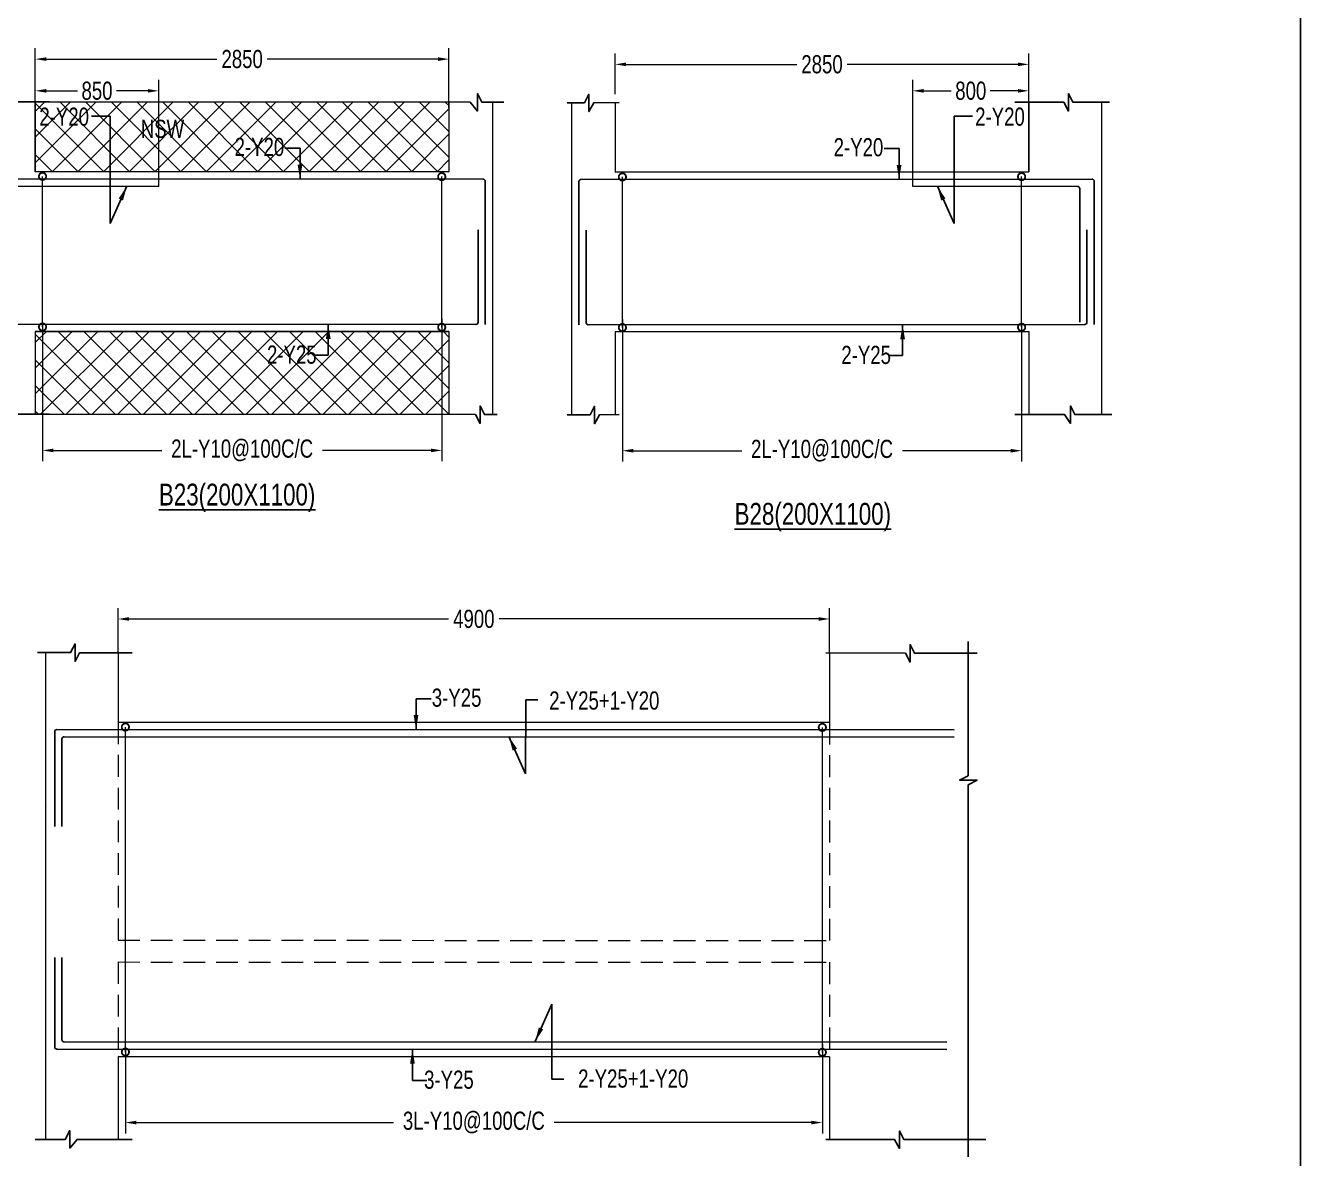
# Model space of a CAD drawing. Header units: millimetres. Extents: x -9667 to 132562, y -132456 to -91255.
# Drawn here: x 16265 to 25043, y -106182 to -98383 of the extents above; entities that cross this region are included whole.
import ezdxf

# ---------------------------------------------------------------- set-up
doc = ezdxf.new("R2010")
doc.units = ezdxf.units.MM
doc.header["$LTSCALE"] = 100
doc.header["$MEASUREMENT"] = 0
doc.linetypes.add('CONTINU', pattern=[0])
doc.linetypes.add('HIDDEN', pattern=[0.375, 0.25, -0.125])
doc.layers.get('Defpoints').update_dxf_attribs({"color": 1, "lineweight": 0})
for name, color, linetype in [('-S-ARROW', 253, 'Continuous'), ('-S-BMNO', 1, 'Continuous'), ('-S-MISC', 8, 'Continuous'), ('-STR-BEAM', 7, 'CONTINU'), ('-STR-REINF', 3, 'Continuous')]:
    doc.layers.add(name, color=color, linetype=linetype)
for name, color, linetype, lineweight in [('-S-STIRRUPS DIM', 6, 'Continuous', 9), ('-S-STIRUP', 11, 'Continuous', 9), ('-S-TEXT', 6, 'Continuous', 0), ('-STR-COLUMN', 5, 'HIDDEN', 13), ('S-COL HATCH', 9, 'Continuous', 0), ('SLAB LINE', 254, 'HIDDEN', 20)]:
    doc.layers.add(name, color=color, linetype=linetype, lineweight=lineweight)
doc.styles.add('BEAM-LS', font='romans.shx', dxfattribs={"width": 0.8})
doc.styles.add('SOBHA', font='swisscl.ttf', dxfattribs={"width": 0.9})
doc.styles.add('sobha.sed', font='swisscl.ttf')
doc.dimstyles.new('S-50', dxfattribs={"dimscale": 50, "dimtxt": 2.5, "dimasz": 2, "dimexe": 0.5, "dimexo": 0.25, "dimgap": 0.25, "dimtad": 0, "dimdec": 0, "dimrnd": 0.0005, "dimzin": 0, "dimdsep": 46, "dimtxsty": 'sobha.sed', "dimblk": 'OBLIQUE', "dimcen": 0.09, "dimclrd": 8, "dimclre": 8, "dimclrt": 6, "dimadec": 0, "dimazin": 0, "dimtfac": 1, "dimtdec": 0, "dimtofl": 0, "dimtmove": 2, "dimatfit": 3, "dimfxl": 0.18, "dimtolj": 1, "dimtzin": 0, "dimlwd": -1, "dimlwe": -1, "dimarcsym": 0})
doc.dimstyles.new('S-DIM50', dxfattribs={"dimscale": 50, "dimtxt": 2.5, "dimasz": 1.5, "dimexe": 1.5, "dimexo": 1, "dimgap": 0.5, "dimtad": 0, "dimdec": 0, "dimzin": 0, "dimdsep": 46, "dimtxsty": 'SOBHA', "dimcen": 0.09, "dimclrd": 256, "dimclre": 256, "dimclrt": 6, "dimadec": 5, "dimazin": 0, "dimtfac": 1, "dimtdec": 0, "dimtofl": 0, "dimtmove": 0, "dimatfit": 3, "dimfxl": 0.18, "dimtolj": 1, "dimtzin": 0, "dimlwd": -1, "dimlwe": -1, "dimarcsym": 0})
doc.dimstyles.new('STIRUP', dxfattribs={"dimscale": 50, "dimtxt": 2.5, "dimasz": 2.2, "dimexe": 0, "dimexo": 0, "dimgap": 0.5, "dimtad": 0, "dimdec": 0, "dimzin": 0, "dimdsep": 46, "dimtxsty": 'BEAM-LS', "dimblk": 'DOTSMALL', "dimcen": 0.09, "dimclrd": 256, "dimclre": 256, "dimclrt": 256, "dimadec": 5, "dimazin": 0, "dimtfac": 1, "dimtdec": 0, "dimtofl": 0, "dimtmove": 0, "dimatfit": 3, "dimldrblk": 'DOTSMALL', "dimfxl": 0, "dimfxlon": 1, "dimtolj": 1, "dimtzin": 0, "dimlwd": -1, "dimlwe": -1, "dimarcsym": 0})

# ---------------------------------------------------------------- blocks, each defined once
blk = doc.blocks.new('_Oblique')
at = {"color": 0, "linetype": 'ByBlock', "lineweight": -2}
blk.add_line((-0.5, -0.5), (0.5, 0.5), dxfattribs=at)
blk = doc.blocks.new('*D52')
at = {"layer": '-S-STIRRUPS DIM', "color": 251, "transparency": 16777216}
for p, q in [((19130.5, -100403.5), (19130.5, -101383.1)), ((16382, -100446.6), (16382, -101383.1)), ((16457, -101308.1), (17203.1, -101308.1)), ((19055.5, -101308.1), (18309.4, -101308.1))]:
    blk.add_line(p, q, dxfattribs=at)
for points in [[(16457, -101295.6), (16457, -101320.6), (16382, -101308.1)], [(19055.5, -101295.6), (19055.5, -101320.6), (19130.5, -101308.1)]]:
    blk.add_solid(points, dxfattribs=at)
at = {"layer": 'Defpoints', "color": 0, "transparency": 16777216}
for p in [(19130.5, -100403.5, 178586.6), (16382, -100446.6, 0), (16382, -101308.1)]:
    blk.add_point(p, dxfattribs=at)
at = {"layer": '-S-STIRRUPS DIM', "color": 6, "transparency": 16777216, "insert": (17756.2, -101308.1), "char_height": 125, "attachment_point": 5, "style": 'sobha.sed'}
blk.add_mtext('\\A1;2L-Y10@100C/C', dxfattribs=at)
blk = doc.blocks.new('_DotSmall')
at = {"color": 0, "linetype": 'ByBlock', "const_width": 0.5}
blk.add_lwpolyline([(-0.0625, 0, 1), (0.0625, 0, 1)], format="xyb", close=True, dxfattribs=at)
blk = doc.blocks.new('*D53')
at = {"layer": '-S-STIRUP', "ltscale": 100, "transparency": 16777216}
blk.add_line((19130.5, -100460.4), (19130.5, -99423.7), dxfattribs=at)
at = {"layer": 'Defpoints', "color": 0, "linetype": 'CONTINU', "ltscale": 100, "transparency": 16777216}
for p in [(19130.5, -99423.7), (19130.5, -99423.7), (19130.5, -100460.4)]:
    blk.add_point(p, dxfattribs=at)
at = {"layer": '-S-STIRUP', "linetype": 'CONTINU', "ltscale": 100, "transparency": 16777216, "xscale": 100, "yscale": 100, "zscale": 100}
for p, rotation in [((19130.5, -99423.7), 90), ((19130.5, -100460.4), 270)]:
    blk.add_blockref('_DotSmall', p, dxfattribs=dict(at, rotation=rotation))
blk = doc.blocks.new('*D54')
at = {"layer": '-S-STIRUP', "ltscale": 100, "transparency": 16777216}
blk.add_line((16382, -100458.4), (16382, -99421.6), dxfattribs=at)
at = {"layer": 'Defpoints', "color": 0, "linetype": 'CONTINU', "ltscale": 100, "transparency": 16777216}
for p in [(16382, -99421.6), (16382, -99421.6), (16382, -100458.4)]:
    blk.add_point(p, dxfattribs=at)
at = {"layer": '-S-STIRUP', "linetype": 'CONTINU', "ltscale": 100, "transparency": 16777216, "xscale": 100, "yscale": 100, "zscale": 100}
for p, rotation in [((16382, -99421.6), 90), ((16382, -100458.4), 270)]:
    blk.add_blockref('_DotSmall', p, dxfattribs=dict(at, rotation=rotation))
blk = doc.blocks.new('*D55')
at = {"layer": '-S-STIRRUPS DIM', "color": 251, "transparency": 16777216}
for p, q in [((16332, -98858.1), (16332, -98539.6)), ((19180.3, -98949.7), (19180.3, -98539.6)), ((16407, -98614.6), (17582.9, -98614.6)), ((19105.3, -98614.6), (17929.5, -98614.6))]:
    blk.add_line(p, q, dxfattribs=at)
for points in [[(16407, -98602.1), (16407, -98627.1), (16332, -98614.6)], [(19105.3, -98602.1), (19105.3, -98627.1), (19180.3, -98614.6)]]:
    blk.add_solid(points, dxfattribs=at)
at = {"layer": 'Defpoints', "color": 0, "transparency": 16777216}
for p in [(16332, -98614.6), (16332, -98858.1, 0), (19180.3, -98949.7, 0)]:
    blk.add_point(p, dxfattribs=at)
at = {"layer": '-S-STIRRUPS DIM', "color": 6, "transparency": 16777216, "insert": (17756.2, -98614.6), "char_height": 125, "attachment_point": 5, "style": 'sobha.sed'}
blk.add_mtext('\\A1;2850', dxfattribs=at)
blk = doc.blocks.new('*D89')
at = {"layer": '-S-STIRRUPS DIM', "color": 251, "transparency": 16777216}
for p, q in [((21751, -105394.4), (21751, -106009.8)), ((16952.6, -105437.6), (16952.6, -106009.8)), ((17027.6, -105934.8), (18798.5, -105934.8)), ((21676, -105934.8), (19905.1, -105934.8))]:
    blk.add_line(p, q, dxfattribs=at)
for points in [[(17027.6, -105922.3), (17027.6, -105947.3), (16952.6, -105934.8)], [(21676, -105922.3), (21676, -105947.3), (21751, -105934.8)]]:
    blk.add_solid(points, dxfattribs=at)
at = {"layer": 'Defpoints', "color": 0, "transparency": 16777216}
for p in [(21751, -105394.4, 178586.6), (16952.6, -105437.6, 0), (16952.6, -105934.8)]:
    blk.add_point(p, dxfattribs=at)
at = {"layer": '-S-STIRRUPS DIM', "color": 6, "transparency": 16777216, "insert": (19351.8, -105934.8), "char_height": 125, "attachment_point": 5, "style": 'sobha.sed'}
blk.add_mtext('\\A1;3L-Y10@100C/C', dxfattribs=at)
blk = doc.blocks.new('*D90')
at = {"layer": '-S-STIRUP', "ltscale": 100, "transparency": 16777216}
blk.add_line((21751, -105451.3), (21751, -103214.6), dxfattribs=at)
at = {"layer": 'Defpoints', "color": 0, "linetype": 'CONTINU', "ltscale": 100, "transparency": 16777216}
for p in [(21751, -103214.6), (21751.1, -103214.6), (21751, -105451.3, 0)]:
    blk.add_point(p, dxfattribs=at)
at = {"layer": '-S-STIRUP', "linetype": 'CONTINU', "ltscale": 100, "transparency": 16777216, "xscale": 100, "yscale": 100, "zscale": 100}
for p, rotation in [((21751, -103214.6), 90), ((21751, -105451.3), 270)]:
    blk.add_blockref('_DotSmall', p, dxfattribs=dict(at, rotation=rotation))
blk = doc.blocks.new('*D91')
at = {"layer": '-S-STIRUP', "ltscale": 100, "transparency": 16777216}
blk.add_line((16952.6, -105449.3), (16952.6, -103212.6), dxfattribs=at)
at = {"layer": 'Defpoints', "color": 0, "linetype": 'CONTINU', "ltscale": 100, "transparency": 16777216}
for p in [(16952.6, -103212.6), (16952.6, -103212.6), (16952.6, -105449.3, 0)]:
    blk.add_point(p, dxfattribs=at)
at = {"layer": '-S-STIRUP', "linetype": 'CONTINU', "ltscale": 100, "transparency": 16777216, "xscale": 100, "yscale": 100, "zscale": 100}
for p, rotation in [((16952.6, -103212.6), 90), ((16952.6, -105449.3), 270)]:
    blk.add_blockref('_DotSmall', p, dxfattribs=dict(at, rotation=rotation))
blk = doc.blocks.new('*D92')
at = {"layer": '-S-STIRRUPS DIM', "color": 251, "transparency": 16777216}
for p, q in [((16902.6, -102700.5), (16902.6, -102393.4)), ((21800.7, -102702.4), (21800.7, -102393.4)), ((16977.6, -102468.4), (19177.5, -102468.4)), ((21725.7, -102468.4), (19525.8, -102468.4))]:
    blk.add_line(p, q, dxfattribs=at)
for points in [[(16977.6, -102455.9), (16977.6, -102480.9), (16902.6, -102468.4)], [(21725.7, -102455.9), (21725.7, -102480.9), (21800.7, -102468.4)]]:
    blk.add_solid(points, dxfattribs=at)
at = {"layer": 'Defpoints', "color": 0, "transparency": 16777216}
for p in [(16902.6, -102468.4), (16902.6, -102700.5, 0), (21800.7, -102702.4, 0)]:
    blk.add_point(p, dxfattribs=at)
at = {"layer": '-S-STIRRUPS DIM', "color": 6, "transparency": 16777216, "insert": (19351.7, -102468.4), "char_height": 125, "attachment_point": 5, "style": 'sobha.sed'}
blk.add_mtext('\\A1;4900', dxfattribs=at)
blk = doc.blocks.new('*D374')
at = {"layer": '-S-STIRRUPS DIM', "color": 251, "transparency": 16777216}
for p, q in [((16332, -99390.7), (16332, -98757.9)), ((17182, -99491.6), (17182, -98757.9)), ((16407, -98832.9), (16622.6, -98832.9)), ((17107, -98832.9), (16891.4, -98832.9))]:
    blk.add_line(p, q, dxfattribs=at)
for points in [[(16407, -98820.4), (16407, -98845.4), (16332, -98832.9)], [(17107, -98820.4), (17107, -98845.4), (17182, -98832.9)]]:
    blk.add_solid(points, dxfattribs=at)
at = {"layer": 'Defpoints', "color": 0, "transparency": 16777216}
for p in [(16332, -98832.9), (16332, -99390.7, 0), (17182, -99491.6, 0)]:
    blk.add_point(p, dxfattribs=at)
at = {"layer": '-S-STIRRUPS DIM', "color": 6, "transparency": 16777216, "insert": (16757, -98832.9), "char_height": 125, "attachment_point": 5, "style": 'sobha.sed'}
blk.add_mtext('\\A1;850', dxfattribs=at)
blk = doc.blocks.new('*D376')
at = {"layer": '-S-STIRRUPS DIM', "color": 251, "transparency": 16777216}
for p, q in [((20374.5, -100405.6), (20374.5, -101385.2)), ((23123, -100448.7), (23123, -101385.2)), ((20449.5, -101310.2), (21195.6, -101310.2)), ((23048, -101310.2), (22301.9, -101310.2))]:
    blk.add_line(p, q, dxfattribs=at)
for points in [[(20449.5, -101297.7), (20449.5, -101322.7), (20374.5, -101310.2)], [(23048, -101297.7), (23048, -101322.7), (23123, -101310.2)]]:
    blk.add_solid(points, dxfattribs=at)
at = {"layer": 'Defpoints', "color": 0, "transparency": 16777216}
for p in [(20374.5, -100405.6, 178586.6), (23123, -100448.7, 0), (23123, -101310.2)]:
    blk.add_point(p, dxfattribs=at)
at = {"layer": '-S-STIRRUPS DIM', "color": 6, "transparency": 16777216, "insert": (21748.8, -101310.2), "char_height": 125, "attachment_point": 5, "style": 'sobha.sed'}
blk.add_mtext('\\A1;2L-Y10@100C/C', dxfattribs=at)
blk = doc.blocks.new('*D379')
at = {"layer": '-S-STIRRUPS DIM', "color": 251, "transparency": 16777216}
for p, q in [((20324.7, -98855.8), (20324.7, -98575.7)), ((23173, -98764.2), (23173, -98575.7)), ((20399.7, -98650.7), (21575.5, -98650.7)), ((23098, -98650.7), (21922.1, -98650.7))]:
    blk.add_line(p, q, dxfattribs=at)
for points in [[(20399.7, -98638.2), (20399.7, -98663.2), (20324.7, -98650.7)], [(23098, -98638.2), (23098, -98663.2), (23173, -98650.7)]]:
    blk.add_solid(points, dxfattribs=at)
at = {"layer": 'Defpoints', "color": 0, "transparency": 16777216}
for p in [(23173, -98650.7), (23173, -98764.2, 0), (20324.7, -98855.8, 0)]:
    blk.add_point(p, dxfattribs=at)
at = {"layer": '-S-STIRRUPS DIM', "color": 6, "transparency": 16777216, "insert": (21748.8, -98650.7), "char_height": 125, "attachment_point": 5, "style": 'sobha.sed'}
blk.add_mtext('\\A1;2850', dxfattribs=at)
blk = doc.blocks.new('*D377')
at = {"layer": '-S-STIRUP', "ltscale": 100, "transparency": 16777216}
blk.add_line((20374.5, -100462.5), (20374.5, -99425.8), dxfattribs=at)
at = {"layer": 'Defpoints', "color": 0, "linetype": 'CONTINU', "ltscale": 100, "transparency": 16777216}
for p in [(20374.5, -99425.8), (20374.5, -99425.8), (20374.5, -100462.5)]:
    blk.add_point(p, dxfattribs=at)
at = {"layer": '-S-STIRUP', "linetype": 'CONTINU', "ltscale": 100, "transparency": 16777216, "xscale": 100, "yscale": 100, "zscale": 100}
for p, rotation in [((20374.5, -99425.8), 90), ((20374.5, -100462.5), 270)]:
    blk.add_blockref('_DotSmall', p, dxfattribs=dict(at, rotation=rotation))
blk = doc.blocks.new('*D378')
at = {"layer": '-S-STIRUP', "ltscale": 100, "transparency": 16777216}
blk.add_line((23123, -100460.4), (23123, -99423.7), dxfattribs=at)
at = {"layer": 'Defpoints', "color": 0, "linetype": 'CONTINU', "ltscale": 100, "transparency": 16777216}
for p in [(23123, -99423.7), (23123, -99423.7), (23123, -100460.4)]:
    blk.add_point(p, dxfattribs=at)
at = {"layer": '-S-STIRUP', "linetype": 'CONTINU', "ltscale": 100, "transparency": 16777216, "xscale": 100, "yscale": 100, "zscale": 100}
for p, rotation in [((23123, -99423.7), 90), ((23123, -100460.4), 270)]:
    blk.add_blockref('_DotSmall', p, dxfattribs=dict(at, rotation=rotation))
blk = doc.blocks.new('*D375')
at = {"layer": '-S-STIRRUPS DIM', "color": 251, "transparency": 16777216}
for p, q in [((22373, -99491.6), (22373, -98757.9)), ((23173, -99390.7), (23173, -98757.9)), ((22448, -98832.9), (22638.6, -98832.9)), ((23098, -98832.9), (22907.4, -98832.9))]:
    blk.add_line(p, q, dxfattribs=at)
for points in [[(22448, -98820.4), (22448, -98845.4), (22373, -98832.9)], [(23098, -98820.4), (23098, -98845.4), (23173, -98832.9)]]:
    blk.add_solid(points, dxfattribs=at)
at = {"layer": 'Defpoints', "color": 0, "transparency": 16777216}
for p in [(23173, -98832.9), (23173, -99390.7, 0), (22373, -99491.6, 0)]:
    blk.add_point(p, dxfattribs=at)
at = {"layer": '-S-STIRRUPS DIM', "color": 6, "transparency": 16777216, "insert": (22773, -98832.9), "char_height": 125, "attachment_point": 5, "style": 'sobha.sed'}
blk.add_mtext('\\A1;800', dxfattribs=at)

msp = doc.modelspace()

# ---------------------------------------------------------------- hatches: boundary and pattern name
at = {"layer": 'S-COL HATCH'}
h = msp.add_hatch(dxfattribs=at)
h.set_pattern_fill('ANSI37', color=252, scale=1000)
h.set_pattern_definition([(45, (211787.52, 13925.87), (-88.38835, 88.38835), []), (135, (211787.52, 13925.87), (-88.38835, -88.38835), [])])
h.paths.add_polyline_path([(19180.4, -99389.7), (16331.9, -99389.7), (16332.1, -98910.8), (19180.6, -98910.8)])
h.paths.add_polyline_path([(19180.3, -101061.6), (16332, -101059.5), (16332, -100488.6), (19180.3, -100490.7)])

# ---------------------------------------------------------------- linework, layer by layer
at = {"layer": '-S-ARROW'}
msp.add_lwpolyline([(-9667.5, -91255), (25043.3, -91255), (25043.3, -118687.9), (-9667.5, -118687.9)], close=True, dxfattribs=at)
at = {"layer": '-S-MISC', "linetype": 'ByBlock', "ltscale": 1000, "elevation": 0}
for points in [[(15776.1, -98909.3), (16004, -98909.3), (16034.8, -98849.6), (16034.8, -98969.8), (16066.7, -98909.5), (16427.8, -98909.5)], [(19558.2, -98911.6), (19407.7, -98911.6), (19376.8, -98852), (19376.8, -98972.1), (19327, -98911.6), (16427.8, -98909.5)], [(19993.5, -98915.5), (20113.2, -98915.5), (20144, -98855.9), (20144, -98976), (20176.9, -98915.5), (20351.6, -98913.4)], [(23728.9, -98911.4), (23476, -98911.4), (23445.2, -98851.7), (23445.2, -98971.9), (23413.3, -98911.6), (23077.2, -98911.6)], [(15761.1, -101059.3), (15967.9, -101059.3), (15998.8, -100999.6), (15998.8, -101119.8), (16048.6, -101059.3), (16427.8, -101059.5)], [(19511.5, -101061.6), (19425.8, -101061.6), (19395, -101002), (19395, -101122.1), (19362.1, -101061.6), (16332, -101059.5)], [(19993.5, -101063.7), (20152.2, -101063.7), (20183, -101004.1), (20183, -101124.2), (20215.9, -101063.7), (20351.6, -101061.6)], [(23743.9, -101061.4), (23490.1, -101061.4), (23459.2, -101001.7), (23459.2, -101121.9), (23419.4, -101061.4), (23077.2, -101061.6)], [(16346.8, -102700.3), (16574.7, -102700.3), (16605.5, -102640.6), (16605.5, -102760.8), (16637.4, -102700.5), (16998.5, -102700.5)], [(22818, -102704.3), (22386.4, -102704.3), (22355.6, -102644.7), (22355.6, -102764.8), (22322.7, -102704.3), (21774, -102702.3)], [(22756.1, -102623.3), (22756.1, -103547), (22696.5, -103577.9), (22816.6, -103577.9), (22756.1, -103610.8), (22754, -106171)], [(16331.7, -106050.3), (16538.5, -106050.3), (16569.4, -105990.6), (16569.4, -106110.8), (16619.3, -106050.3), (16998.4, -106050.5)], [(22876, -106052.5), (22312.4, -106052.5), (22281.5, -105992.9), (22281.5, -106113), (22248.7, -106052.5), (21774, -106050.4)]]:
    msp.add_lwpolyline(points, dxfattribs=at)
at = {"layer": '-STR-BEAM'}
for p, q in [((16332, -99388.6, 0), (19180.3, -99390.7, 0)), ((23173, -99390.7, 0), (20324.7, -99392.8, 0)), ((16332, -100488.6, 0), (19180.3, -100490.7, 0)), ((23173, -100490.7, 0), (20324.7, -100492.8, 0)), ((16902.6, -103179.6, 0), (21800.9, -103181.6, 0)), ((16901.7, -105479.6, 0), (21800, -105481.6, 0))]:
    msp.add_line(p, q, dxfattribs=at)
at = {"layer": '-STR-COLUMN', "linetype": 'Continuous', "ltscale": 10}
for p, q in [((16332, -98909.5, 0), (16332, -99388.6, 0)), ((19180.3, -98911.6, 0), (19180.3, -99390.7, 0)), ((19480.3, -98911.6, 0), (19480.3, -101061.6, 0)), ((20024.7, -98913.7, 0), (20024.7, -101063.7, 0)), ((20324.7, -98913.7, 0), (20324.7, -99392.8, 0)), ((23173, -98911.6, 0), (23173, -99390.7, 0)), ((23673.1, -98911.4, 0), (23673.1, -101061.4, 0)), ((16332, -100488.6, 0), (16332, -101059.5, 0)), ((19180.3, -100490.7, 0), (19180.3, -101061.6, 0)), ((20324.7, -100492.8, 0), (20324.7, -101063.7, 0)), ((23173, -100490.7, 0), (23173, -101061.6, 0)), ((16402.6, -102700.3, 0), (16402.6, -106050.3, 0)), ((16902.6, -102700.5, 0), (16902.6, -103179.6, 0)), ((21800.9, -102702.5, 0), (21800.9, -103181.6, 0)), ((16902.6, -105479.6, 0), (16902.6, -106050.5, 0)), ((21800.9, -105481.6, 0), (21800.9, -106052.5, 0))]:
    msp.add_line(p, q, dxfattribs=at)
at = {"layer": '-STR-REINF', "ltscale": 10}
for p, q in [((15896.9, -99438.4, 0), (19415.3, -99440.7, 0)), ((19430.3, -99455.7, 0), (19430.3, -100441.4, 0)), ((20074.7, -99457.8, 0), (20074.7, -100443.5, 0)), ((23608.1, -99440.5, 0), (20089.7, -99442.8, 0)), ((23623.1, -99455.5, 0), (23623.1, -100441.1, 0)), ((17182, -99489.9, 0), (15988, -99490.7, 0)), ((22373, -99489.9, 0), (23508, -99490.7, 0)), ((23523, -99505.7, 0), (23523, -100425, 0)), ((19380.3, -99790.7, 0), (19380.3, -100425.7, 0)), ((20124.7, -99792.8, 0), (20124.7, -100427.8, 0)), ((23573.1, -99790.5, 0), (23573.1, -100425.5, 0)), ((19365.3, -100440.7, 0), (15946.9, -100438.4, 0)), ((20139.7, -100442.8, 0), (23558.1, -100440.5, 0)), ((16480.6, -103229.4, 0), (22658.1, -103231.6, 0)), ((16465.6, -103244.4, 0), (16465.6, -103898, 0)), ((16515.6, -103294.4, 0), (16515.6, -103898, 0)), ((16530.6, -103279.4, 0), (22658.1, -103281.6, 0)), ((16408.4, -103759.4, 0), (16408.9, -103759.4, 0)), ((16465.6, -104798, 0), (16465.6, -105414.4, 0)), ((16515.6, -104798, 0), (16515.6, -105364.4, 0)), ((22608.1, -105431.6, 0), (16480.6, -105429.4, 0)), ((22608.1, -105381.6, 0), (16530.6, -105379.4, 0))]:
    msp.add_line(p, q, dxfattribs=at)
for centre, start, end in [((19415.3, -99455.7, 0), 0, 90), ((20089.7, -99457.8, 0), 90, 180), ((23608.1, -99455.5, 0), 0, 90), ((23508, -99505.7, 0), 0, 89.95922), ((19365.3, -100425.7, 0), 270, 0), ((23558.1, -100425.5, 0), 270, 0), ((20139.7, -100427.8, 0), 180, 270), ((16480.6, -103244.4, 0), 90, 180), ((16480.6, -105414.4, 0), 180, 270)]:
    msp.add_arc(centre, 15, start, end, dxfattribs=at)
at = {"layer": '-STR-REINF', "ltscale": 10, "extrusion": (1.19149e-10, 1.97036e-08, 1)}
msp.add_arc((16530.6, -103294.4, 0), 15, 89.97937, 179.99547, dxfattribs=at)
at = {"layer": '-STR-REINF', "ltscale": 10, "extrusion": (2.06817e-10, 2.16159e-09, 1)}
msp.add_arc((16530.6, -105364.4, 0), 15, 179.99839, 269.97921, dxfattribs=at)
at = {"layer": 'SLAB LINE', "color": 8, "linetype": 'HIDDEN', "ltscale": 6}
for p, q in [((16902.6, -103179.6, 0), (16902, -104679.6, 0)), ((21800.9, -103181.6, 0), (21800.3, -104681.6, 0)), ((16902, -104679.6, 0), (21800.3, -104681.6, 0)), ((16901.9, -104829.6, 0), (16901.7, -105479.6, 0)), ((16901.9, -104829.6, 0), (21800.3, -104831.6, 0)), ((21800.3, -104831.6, 0), (21800, -105481.6, 0))]:
    msp.add_line(p, q, dxfattribs=at)

# ---------------------------------------------------------------- texts
at = {"layer": '-S-BMNO', "color": 4, "linetype": 'Continuous', "style": 'sobha.sed'}
for s, p in [('%%UB23(200X1100)', (17183.3, -101687.3, 0)), ('%%UB28(200X1100)', (21147, -101819.4, 0))]:
    msp.add_text(s, height=150, dxfattribs=at).set_placement(p)
at = {"layer": '-S-TEXT', "color": 6, "style": 'sobha.sed'}
msp.add_text('NSW', height=125, dxfattribs=at).set_placement((17058.5, -99157.1, 0))
at = {"layer": '-S-TEXT', "color": 6, "char_height": 125, "style": 'sobha.sed'}
for s, insert, attachment_point in [('\\A1;2-Y20', (16360, -98948.1, 0), 1), ('\\A1;2-Y20', (23145, -98948.1, 0), 3), ('\\A1;2-Y20', (18046.2, -99156.4, 0), 3), ('\\A1;2-Y20', (22170.8, -99158.5, 0), 3), ('\\A1;2-Y25', (18269.1, -100586, 0), 3), ('\\A1;2-Y25', (22223.7, -100588.1, 0), 3), ('\\A1;3-Y25', (19061.9, -102947.4, 0), 1), ('\\A1;2-Y25+1-Y20', (20629.1, -102967.2, 0), 3), ('\\A1;3-Y25', (19009, -105577, 0), 1), ('\\A1;2-Y25+1-Y20', (20828.1, -105569.3, 0), 3)]:
    msp.add_mtext(s, dxfattribs=dict(at, insert=insert, attachment_point=attachment_point))

# ---------------------------------------------------------------- dimensions: what is measured, and where the dimension line sits
at = {"layer": '-S-STIRRUPS DIM'}
for base, p1, p2, angle, picture, middle in [((16332, -98614.6, 0), (19180.3, -98949.7, 0), (16332, -98858.1, 0), 180, '*D55', (17756.2, -98614.6, 0)), ((23173, -98650.7, 0), (20324.7, -98855.8, 0), (23173, -98764.2, 0), 0, '*D379', (21748.8, -98650.7, 0)), ((16332, -98832.9, 0), (17182, -99491.6, 0), (16332, -99390.7, 0), 180, '*D374', (16757, -98832.9, 0)), ((23173, -98832.9, 0), (22373, -99491.6, 0), (23173, -99390.7, 0), 0, '*D375', (22773, -98832.9, 0)), ((16902.6, -102468.4, 0), (21800.7, -102702.4, 0), (16902.6, -102700.5, 0), 180, '*D92', (19351.7, -102468.4, 0))]:
    dim = msp.add_linear_dim(base=base, p1=p1, p2=p2, angle=angle, dimstyle='S-DIM50', override={"dimscale": 1, "dimtxt": 125, "dimasz": 75, "dimexe": 75, "dimexo": 0, "dimgap": 25, "dimrnd": 5, "dimtxsty": 'sobha.sed', "dimsah": 1, "dimcen": 4.5, "dimclrd": 251, "dimclre": 251, "dimfxl": 75}, dxfattribs=at)
    dim.commit()
    dim.dimension.update_dxf_attribs({"geometry": picture, "text_midpoint": middle})
for base, p1, p2, angle, text, picture, middle in [((16382, -101308.1, 0), (19130.5, -100403.5, 178586.6), (16382, -100446.6, 0), 180, '2L-Y10@100C/C', '*D52', (17756.2, -101308.1, 0)), ((23123, -101310.2, 0), (20374.5, -100405.6, 178586.6), (23123, -100448.7, 0), 0, '2L-Y10@100C/C', '*D376', (21748.8, -101310.2, 0)), ((16952.6, -105934.8, 0), (21751, -105394.4, 178586.6), (16952.6, -105437.6, 0), 180, '3L-Y10@100C/C', '*D89', (19351.8, -105934.8, 0))]:
    dim = msp.add_linear_dim(base=base, p1=p1, p2=p2, angle=angle, text=text, dimstyle='S-DIM50', override={"dimscale": 1, "dimtxt": 125, "dimasz": 75, "dimexe": 75, "dimexo": 0, "dimgap": 25, "dimtxsty": 'sobha.sed', "dimsah": 1, "dimcen": 4.5, "dimclrd": 251, "dimclre": 251, "dimfxl": 75}, dxfattribs=at)
    dim.commit()
    dim.dimension.update_dxf_attribs({"geometry": picture, "text_midpoint": middle})
at = {"layer": '-S-STIRUP', "linetype": 'CONTINU', "ltscale": 100}
for base, p1, p2, picture, middle in [((16382, -99421.6, 0), (16382, -100458.4, 0), (16382, -99421.6, 0), '*D54', (16382, -99940, 0)), ((19130.5, -99423.7, 178586.6), (19130.5, -100460.4, 178586.6), (19130.5, -99423.7, 178586.6), '*D53', (19130.5, -99942.1, 178586.6)), ((20374.5, -99425.8, 178586.6), (20374.5, -100462.5, 178586.6), (20374.5, -99425.8, 178586.6), '*D377', (20374.5, -99944.2, 178586.6)), ((23123, -99423.7, 0), (23123, -100460.4, 0), (23123, -99423.7, 0), '*D378', (23123, -99942.1, 0)), ((16952.6, -103212.6, 0), (16952.6, -105449.3, 0), (16952.6, -103212.6, 0), '*D91', (16952.6, -104331, 0)), ((21751, -103214.6, 178586.6), (21751, -105451.3, 178586.6), (21751.1, -103214.6, 178586.6), '*D90', (21751, -104333, 178586.6))]:
    dim = msp.add_linear_dim(base=base, p1=p1, p2=p2, angle=90, text=' ', dimstyle='STIRUP', override={"dimasz": 2}, dxfattribs=at)
    dim.commit()
    dim.dimension.update_dxf_attribs({"geometry": picture, "text_midpoint": middle})

# ---------------------------------------------------------------- leaders
at = {"layer": '-S-MISC'}
for points in [[(16962.1, -99489.8, 0), (16846.7, -99746.7, 0), (16846.7, -99006.8, 0), (16720.2, -99006.8, 0)], [(22542.9, -99489.8, 0), (22658.3, -99746.7, 0), (22658.3, -99006.8, 0), (22784.8, -99006.8, 0)], [(19592.9, -103277.1, 0), (19708.3, -103534.1, 0), (19708.4, -103026, 0), (19791.8, -103026, 0)], [(19772.9, -105377.9, 0), (19888.4, -105120.9, 0), (19888.5, -105635.8, 0), (19971.9, -105635.8, 0)]]:
    msp.add_leader(points, dimstyle='S-50', dxfattribs=at)
at = {"layer": '-S-MISC', "annotation_type": 0, "has_hookline": 1, "hookline_direction": 1, "horizontal_direction": (-1, 0, 0)}
for points, text_width in [([(18154.7, -99440.7, 0), (18154.7, -99227.9, 0), (18051.2, -99227.9, 0)], 353.5), ([(22279.3, -99442.8, 0), (22279.3, -99230, 0), (22175.8, -99230, 0)], 353.5), ([(18349.1, -100440.7, 0), (18349.1, -100653.5, 0), (18250.1, -100653.5, 0)], 353.2), ([(22303.7, -100442.8, 0), (22303.7, -100655.6, 0), (22204.7, -100655.6, 0)], 353.2)]:
    msp.add_leader(points, dimstyle='S-50', dxfattribs=dict(at, text_width=text_width))
at = {"layer": '-S-MISC', "annotation_type": 0, "has_hookline": 1, "hookline_direction": 1, "text_width": 353.5}
for points in [[(18953.4, -103229.9, 0), (18953.4, -103019, 0), (19056.9, -103019, 0)], [(18928.9, -105429.9, 0), (18928.9, -105644.5, 0), (19028, -105644.5, 0)]]:
    msp.add_leader(points, dimstyle='S-50', dxfattribs=at)

doc.saveas('drawing.dxf')
